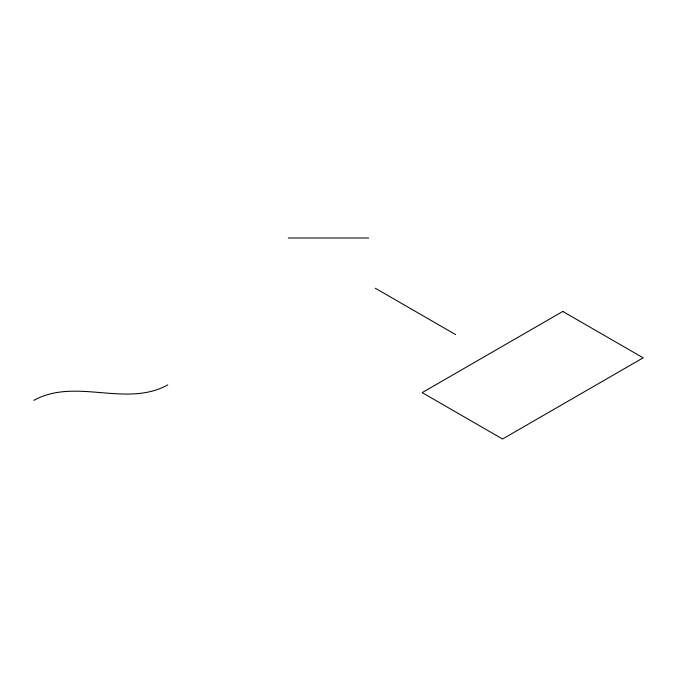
<?xml version="1.0" encoding="UTF-8"?>
<svg xmlns="http://www.w3.org/2000/svg" width="677" height="677" viewBox="0 0 677 677"><rect width="100%" height="100%" fill="white"/><g stroke="black" fill="none" stroke-linecap="round" stroke-linejoin="round"><path stroke-width="1.02" d="M33.85 400.352C75.629 377.241 125.981 408.003 167.761 384.891M288.284 237.991L368.627 237.991M375.329 288.25L455.672 334.633M562.799 311.437L422.194 392.618L502.546 439.009L643.15 357.828L562.799 311.437"/></g></svg>
